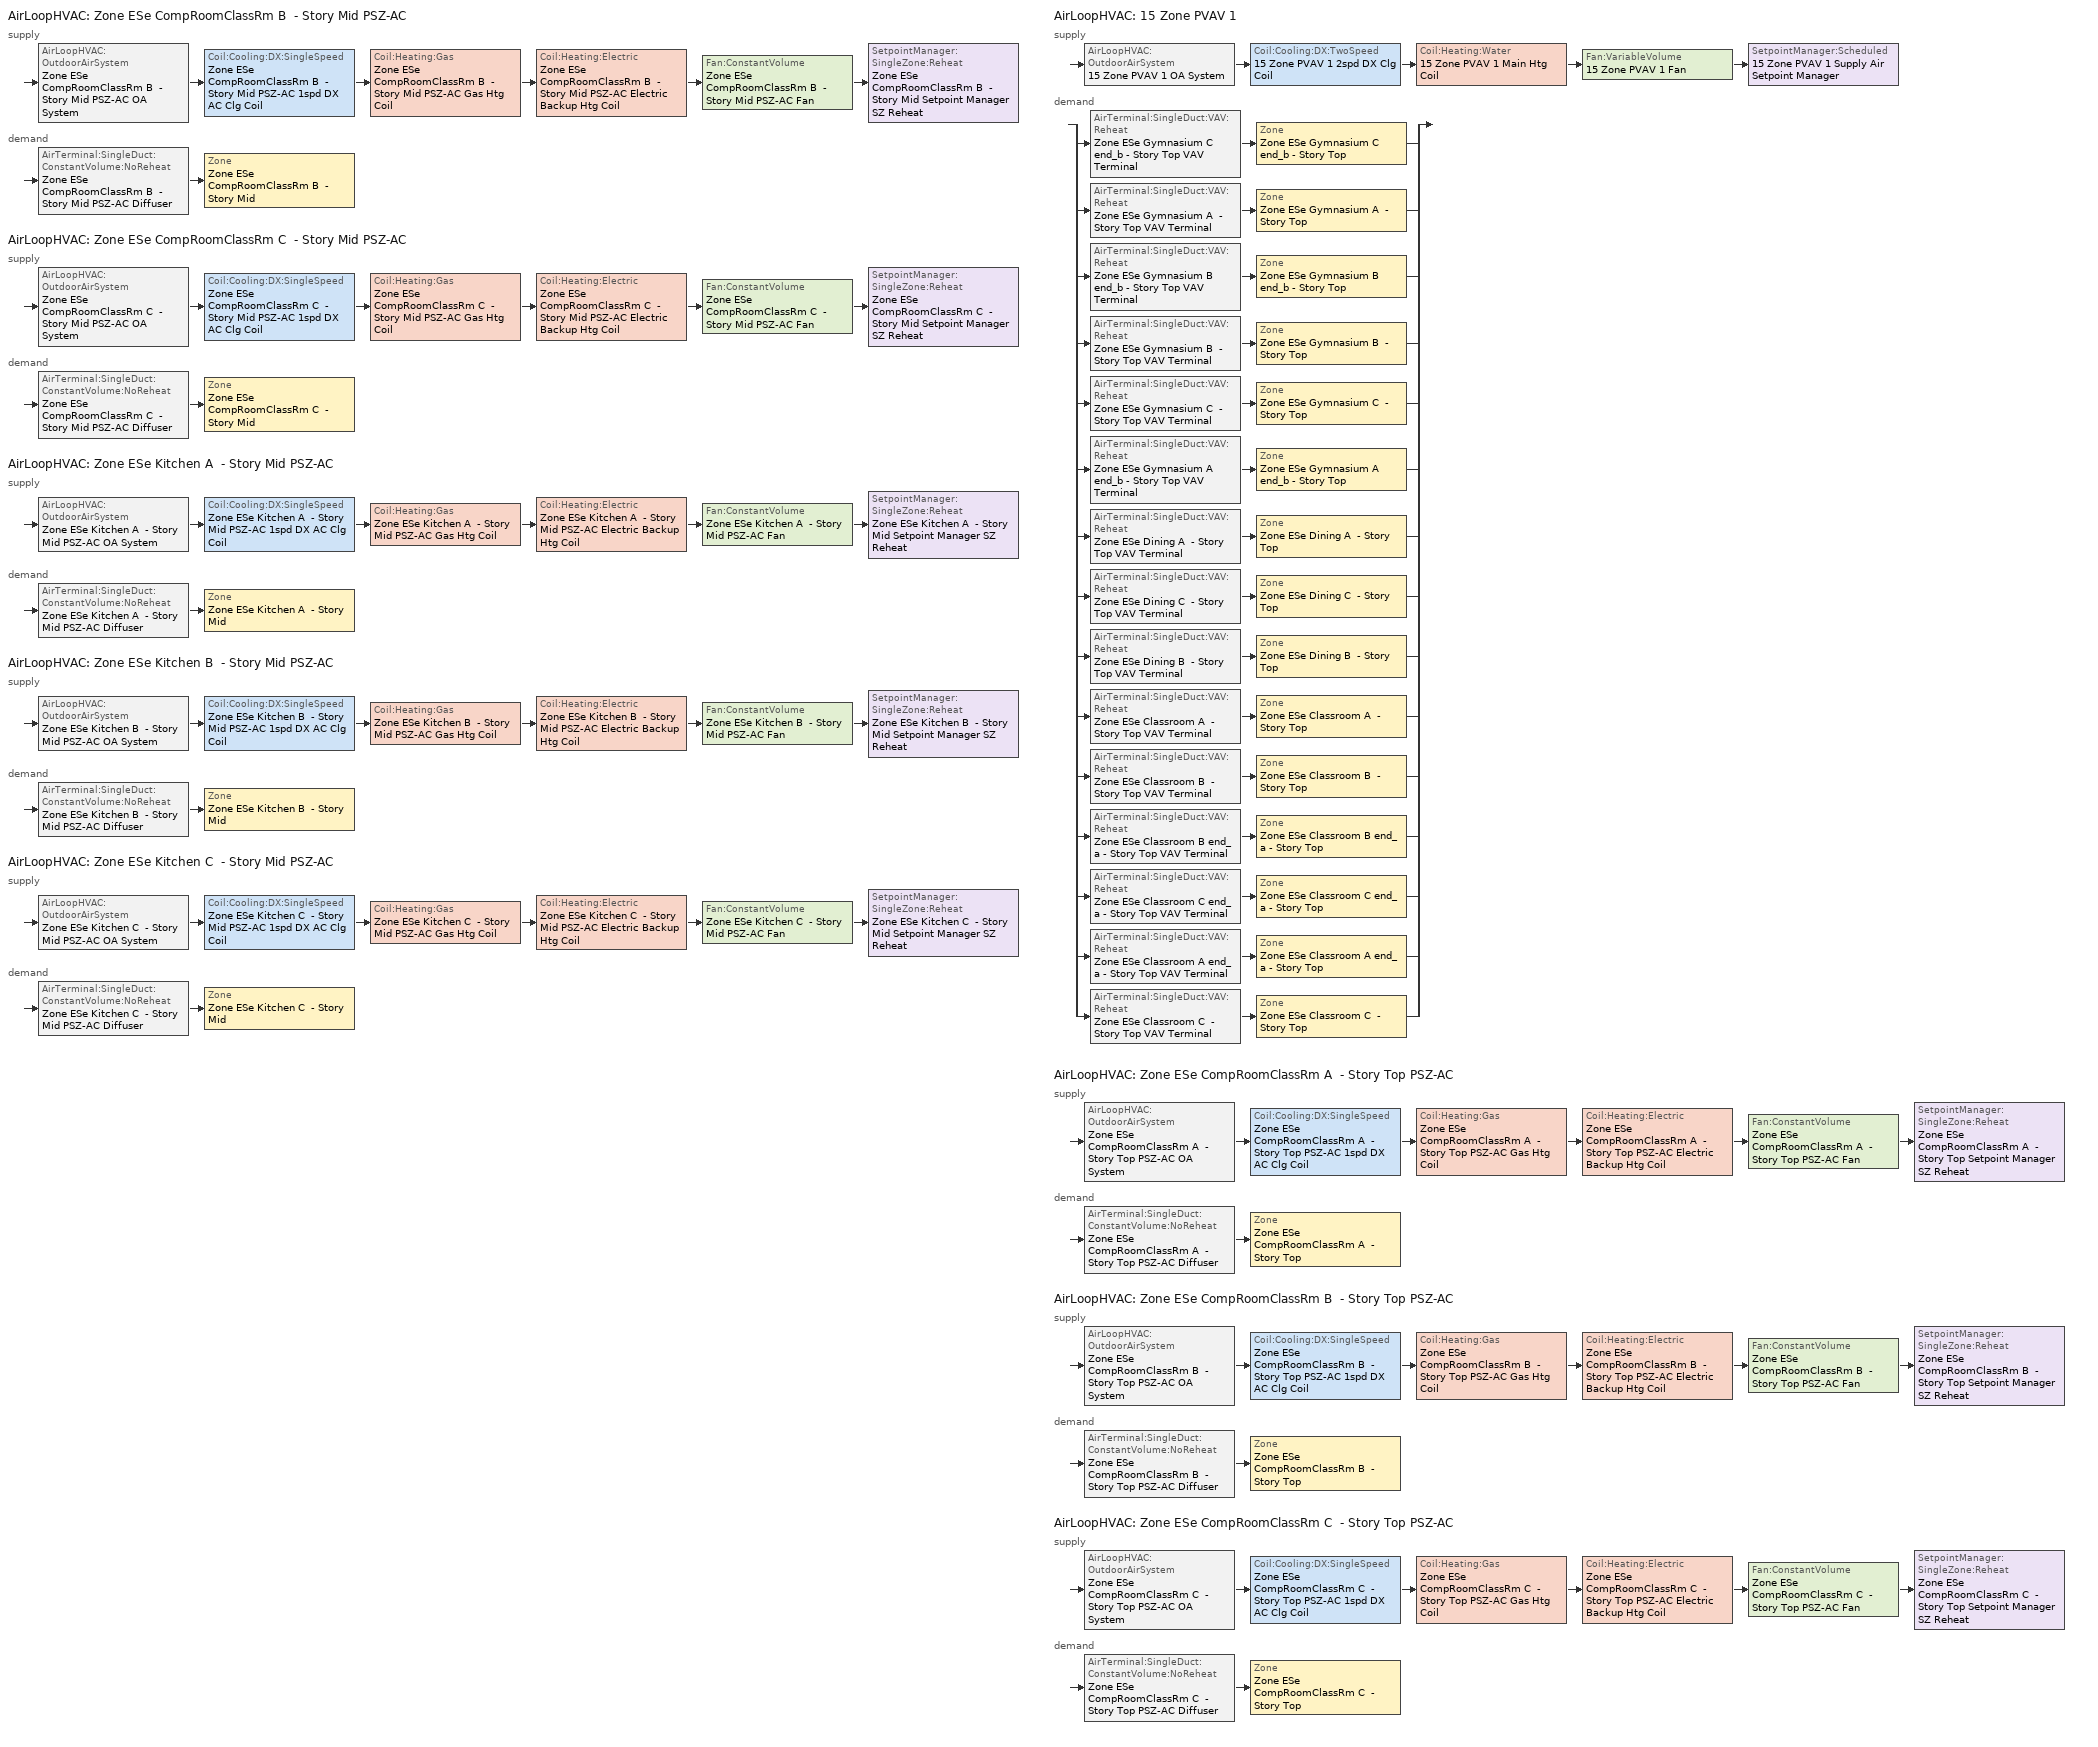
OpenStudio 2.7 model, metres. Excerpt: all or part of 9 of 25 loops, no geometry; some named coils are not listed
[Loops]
AirLoopHVAC 'Zone ESe CompRoomClassRm B  - Story Mid PSZ-AC'
 supply: AirLoopHVAC:OutdoorAirSystem 'Zone ESe CompRoomClassRm B  - Story Mid PSZ-AC OA System' > Coil:Cooling:DX:SingleSpeed 'Zone ESe CompRoomClassRm B  - Story Mid PSZ-AC 1spd DX AC Clg Coil' > Coil:Heating:Gas 'Zone ESe CompRoomClassRm B  - Story Mid PSZ-AC Gas Htg Coil' > Coil:Heating:Electric 'Zone ESe CompRoomClassRm B  - Story Mid PSZ-AC Electric Backup Htg Coil' > Fan:ConstantVolume 'Zone ESe CompRoomClassRm B  - Story Mid PSZ-AC Fan' > SetpointManager:SingleZone:Reheat 'Zone ESe CompRoomClassRm B  - Story Mid Setpoint Manager SZ Reheat'
 demand: AirTerminal:SingleDuct:ConstantVolume:NoReheat 'Zone ESe CompRoomClassRm B  - Story Mid PSZ-AC Diffuser' > Zone 'Zone ESe CompRoomClassRm B  - Story Mid'
AirLoopHVAC 'Zone ESe CompRoomClassRm C  - Story Mid PSZ-AC'
 supply: AirLoopHVAC:OutdoorAirSystem 'Zone ESe CompRoomClassRm C  - Story Mid PSZ-AC OA System' > Coil:Cooling:DX:SingleSpeed 'Zone ESe CompRoomClassRm C  - Story Mid PSZ-AC 1spd DX AC Clg Coil' > Coil:Heating:Gas 'Zone ESe CompRoomClassRm C  - Story Mid PSZ-AC Gas Htg Coil' > Coil:Heating:Electric 'Zone ESe CompRoomClassRm C  - Story Mid PSZ-AC Electric Backup Htg Coil' > Fan:ConstantVolume 'Zone ESe CompRoomClassRm C  - Story Mid PSZ-AC Fan' > SetpointManager:SingleZone:Reheat 'Zone ESe CompRoomClassRm C  - Story Mid Setpoint Manager SZ Reheat'
 demand: AirTerminal:SingleDuct:ConstantVolume:NoReheat 'Zone ESe CompRoomClassRm C  - Story Mid PSZ-AC Diffuser' > Zone 'Zone ESe CompRoomClassRm C  - Story Mid'
AirLoopHVAC 'Zone ESe Kitchen A  - Story Mid PSZ-AC'
 supply: AirLoopHVAC:OutdoorAirSystem 'Zone ESe Kitchen A  - Story Mid PSZ-AC OA System' > Coil:Cooling:DX:SingleSpeed 'Zone ESe Kitchen A  - Story Mid PSZ-AC 1spd DX AC Clg Coil' > Coil:Heating:Gas 'Zone ESe Kitchen A  - Story Mid PSZ-AC Gas Htg Coil' > Coil:Heating:Electric 'Zone ESe Kitchen A  - Story Mid PSZ-AC Electric Backup Htg Coil' > Fan:ConstantVolume 'Zone ESe Kitchen A  - Story Mid PSZ-AC Fan' > SetpointManager:SingleZone:Reheat 'Zone ESe Kitchen A  - Story Mid Setpoint Manager SZ Reheat'
 demand: AirTerminal:SingleDuct:ConstantVolume:NoReheat 'Zone ESe Kitchen A  - Story Mid PSZ-AC Diffuser' > Zone 'Zone ESe Kitchen A  - Story Mid'
AirLoopHVAC 'Zone ESe Kitchen B  - Story Mid PSZ-AC'
 supply: AirLoopHVAC:OutdoorAirSystem 'Zone ESe Kitchen B  - Story Mid PSZ-AC OA System' > Coil:Cooling:DX:SingleSpeed 'Zone ESe Kitchen B  - Story Mid PSZ-AC 1spd DX AC Clg Coil' > Coil:Heating:Gas 'Zone ESe Kitchen B  - Story Mid PSZ-AC Gas Htg Coil' > Coil:Heating:Electric 'Zone ESe Kitchen B  - Story Mid PSZ-AC Electric Backup Htg Coil' > Fan:ConstantVolume 'Zone ESe Kitchen B  - Story Mid PSZ-AC Fan' > SetpointManager:SingleZone:Reheat 'Zone ESe Kitchen B  - Story Mid Setpoint Manager SZ Reheat'
 demand: AirTerminal:SingleDuct:ConstantVolume:NoReheat 'Zone ESe Kitchen B  - Story Mid PSZ-AC Diffuser' > Zone 'Zone ESe Kitchen B  - Story Mid'
AirLoopHVAC 'Zone ESe Kitchen C  - Story Mid PSZ-AC'
 supply: AirLoopHVAC:OutdoorAirSystem 'Zone ESe Kitchen C  - Story Mid PSZ-AC OA System' > Coil:Cooling:DX:SingleSpeed 'Zone ESe Kitchen C  - Story Mid PSZ-AC 1spd DX AC Clg Coil' > Coil:Heating:Gas 'Zone ESe Kitchen C  - Story Mid PSZ-AC Gas Htg Coil' > Coil:Heating:Electric 'Zone ESe Kitchen C  - Story Mid PSZ-AC Electric Backup Htg Coil' > Fan:ConstantVolume 'Zone ESe Kitchen C  - Story Mid PSZ-AC Fan' > SetpointManager:SingleZone:Reheat 'Zone ESe Kitchen C  - Story Mid Setpoint Manager SZ Reheat'
 demand: AirTerminal:SingleDuct:ConstantVolume:NoReheat 'Zone ESe Kitchen C  - Story Mid PSZ-AC Diffuser' > Zone 'Zone ESe Kitchen C  - Story Mid'
AirLoopHVAC '15 Zone PVAV 1'
 supply: AirLoopHVAC:OutdoorAirSystem '15 Zone PVAV 1 OA System' > Coil:Cooling:DX:TwoSpeed '15 Zone PVAV 1 2spd DX Clg Coil' > Coil:Heating:Water '15 Zone PVAV 1 Main Htg Coil' > Fan:VariableVolume '15 Zone PVAV 1 Fan' > SetpointManager:Scheduled '15 Zone PVAV 1 Supply Air Setpoint Manager'
 demand: split
  | AirTerminal:SingleDuct:VAV:Reheat 'Zone ESe Gymnasium C end_b - Story Top VAV Terminal' > Zone 'Zone ESe Gymnasium C end_b - Story Top'
  | AirTerminal:SingleDuct:VAV:Reheat 'Zone ESe Gymnasium A  - Story Top VAV Terminal' > Zone 'Zone ESe Gymnasium A  - Story Top'
  | AirTerminal:SingleDuct:VAV:Reheat 'Zone ESe Gymnasium B end_b - Story Top VAV Terminal' > Zone 'Zone ESe Gymnasium B end_b - Story Top'
  | AirTerminal:SingleDuct:VAV:Reheat 'Zone ESe Gymnasium B  - Story Top VAV Terminal' > Zone 'Zone ESe Gymnasium B  - Story Top'
  | AirTerminal:SingleDuct:VAV:Reheat 'Zone ESe Gymnasium C  - Story Top VAV Terminal' > Zone 'Zone ESe Gymnasium C  - Story Top'
  | AirTerminal:SingleDuct:VAV:Reheat 'Zone ESe Gymnasium A end_b - Story Top VAV Terminal' > Zone 'Zone ESe Gymnasium A end_b - Story Top'
  | AirTerminal:SingleDuct:VAV:Reheat 'Zone ESe Dining A  - Story Top VAV Terminal' > Zone 'Zone ESe Dining A  - Story Top'
  | AirTerminal:SingleDuct:VAV:Reheat 'Zone ESe Dining C  - Story Top VAV Terminal' > Zone 'Zone ESe Dining C  - Story Top'
  | AirTerminal:SingleDuct:VAV:Reheat 'Zone ESe Dining B  - Story Top VAV Terminal' > Zone 'Zone ESe Dining B  - Story Top'
  | AirTerminal:SingleDuct:VAV:Reheat 'Zone ESe Classroom A  - Story Top VAV Terminal' > Zone 'Zone ESe Classroom A  - Story Top'
  | AirTerminal:SingleDuct:VAV:Reheat 'Zone ESe Classroom B  - Story Top VAV Terminal' > Zone 'Zone ESe Classroom B  - Story Top'
  | AirTerminal:SingleDuct:VAV:Reheat 'Zone ESe Classroom B end_a - Story Top VAV Terminal' > Zone 'Zone ESe Classroom B end_a - Story Top'
  | AirTerminal:SingleDuct:VAV:Reheat 'Zone ESe Classroom C end_a - Story Top VAV Terminal' > Zone 'Zone ESe Classroom C end_a - Story Top'
  | AirTerminal:SingleDuct:VAV:Reheat 'Zone ESe Classroom A end_a - Story Top VAV Terminal' > Zone 'Zone ESe Classroom A end_a - Story Top'
  | AirTerminal:SingleDuct:VAV:Reheat 'Zone ESe Classroom C  - Story Top VAV Terminal' > Zone 'Zone ESe Classroom C  - Story Top'
AirLoopHVAC 'Zone ESe CompRoomClassRm A  - Story Top PSZ-AC'
 supply: AirLoopHVAC:OutdoorAirSystem 'Zone ESe CompRoomClassRm A  - Story Top PSZ-AC OA System' > Coil:Cooling:DX:SingleSpeed 'Zone ESe CompRoomClassRm A  - Story Top PSZ-AC 1spd DX AC Clg Coil' > Coil:Heating:Gas 'Zone ESe CompRoomClassRm A  - Story Top PSZ-AC Gas Htg Coil' > Coil:Heating:Electric 'Zone ESe CompRoomClassRm A  - Story Top PSZ-AC Electric Backup Htg Coil' > Fan:ConstantVolume 'Zone ESe CompRoomClassRm A  - Story Top PSZ-AC Fan' > SetpointManager:SingleZone:Reheat 'Zone ESe CompRoomClassRm A  - Story Top Setpoint Manager SZ Reheat'
 demand: AirTerminal:SingleDuct:ConstantVolume:NoReheat 'Zone ESe CompRoomClassRm A  - Story Top PSZ-AC Diffuser' > Zone 'Zone ESe CompRoomClassRm A  - Story Top'
AirLoopHVAC 'Zone ESe CompRoomClassRm B  - Story Top PSZ-AC'
 supply: AirLoopHVAC:OutdoorAirSystem 'Zone ESe CompRoomClassRm B  - Story Top PSZ-AC OA System' > Coil:Cooling:DX:SingleSpeed 'Zone ESe CompRoomClassRm B  - Story Top PSZ-AC 1spd DX AC Clg Coil' > Coil:Heating:Gas 'Zone ESe CompRoomClassRm B  - Story Top PSZ-AC Gas Htg Coil' > Coil:Heating:Electric 'Zone ESe CompRoomClassRm B  - Story Top PSZ-AC Electric Backup Htg Coil' > Fan:ConstantVolume 'Zone ESe CompRoomClassRm B  - Story Top PSZ-AC Fan' > SetpointManager:SingleZone:Reheat 'Zone ESe CompRoomClassRm B  - Story Top Setpoint Manager SZ Reheat'
 demand: AirTerminal:SingleDuct:ConstantVolume:NoReheat 'Zone ESe CompRoomClassRm B  - Story Top PSZ-AC Diffuser' > Zone 'Zone ESe CompRoomClassRm B  - Story Top'
AirLoopHVAC 'Zone ESe CompRoomClassRm C  - Story Top PSZ-AC'
 supply: AirLoopHVAC:OutdoorAirSystem 'Zone ESe CompRoomClassRm C  - Story Top PSZ-AC OA System' > Coil:Cooling:DX:SingleSpeed 'Zone ESe CompRoomClassRm C  - Story Top PSZ-AC 1spd DX AC Clg Coil' > Coil:Heating:Gas 'Zone ESe CompRoomClassRm C  - Story Top PSZ-AC Gas Htg Coil' > Coil:Heating:Electric 'Zone ESe CompRoomClassRm C  - Story Top PSZ-AC Electric Backup Htg Coil' > Fan:ConstantVolume 'Zone ESe CompRoomClassRm C  - Story Top PSZ-AC Fan' > SetpointManager:SingleZone:Reheat 'Zone ESe CompRoomClassRm C  - Story Top Setpoint Manager SZ Reheat'
 demand: AirTerminal:SingleDuct:ConstantVolume:NoReheat 'Zone ESe CompRoomClassRm C  - Story Top PSZ-AC Diffuser' > Zone 'Zone ESe CompRoomClassRm C  - Story Top'
[Sizing:Zone] Zone Cooling Design Supply Air Temperature Input Method=SupplyAirTemperature; Zone Cooling Design Supply Air Temperature {C}=12.7778; Zone Cooling Design Supply Air Temperature Difference {deltaC}=11.11; Zone Heating Design Supply Air Temperature Input Method=SupplyAirTemperature; Zone Heating Design Supply Air Temperature {C}=50; Zone Heating Design Supply Air Temperature Difference {deltaC}=11.11; Zone Cooling Design Supply Air Humidity Ratio {kg-H2O/kg-air}=0.0085; Zone Heating Design Supply Air Humidity Ratio {kg-H2O/kg-air}=0.008; Cooling Design Air Flow Method=DesignDay; Heating Design Air Flow Method=DesignDay; Account for Dedicated Outdoor Air System=No; Dedicated Outdoor Air System Control Strategy=NeutralSupplyAir; Dedicated Outdoor Air Low Setpoint Temperature for Design {C}=autosize; Dedicated Outdoor Air High Setpoint Temperature for Design {C}=autosize
Zone ESe CompRoomClassRm B  - Story Mid; Zone ESe CompRoomClassRm C  - Story Mid; Zone ESe Kitchen A  - Story Mid; Zone ESe Kitchen B  - Story Mid; Zone ESe Kitchen C  - Story Mid; Zone ESe Classroom A end_a - Story Top; Zone ESe Classroom B end_a - Story Top; Zone ESe Classroom C end_a - Story Top; Zone ESe Classroom A  - Story Top; Zone ESe Classroom B  - Story Top; Zone ESe Classroom C  - Story Top; Zone ESe CompRoomClassRm A  - Story Top; Zone ESe CompRoomClassRm B  - Story Top; Zone ESe CompRoomClassRm C  - Story Top; Zone ESe Dining A  - Story Top; Zone ESe Dining B  - Story Top; Zone ESe Dining C  - Story Top; Zone ESe Gymnasium A  - Story Top; Zone ESe Gymnasium B  - Story Top; Zone ESe Gymnasium C  - Story Top; Zone ESe Gymnasium A end_b - Story Top; Zone ESe Gymnasium B end_b - Story Top; Zone ESe Gymnasium C end_b - Story Top
[Zone equipment]
Zone ESe CompRoomClassRm B  - Story Mid: Zone ESe CompRoomClassRm B  - Story Mid PSZ-AC Diffuser
Zone ESe CompRoomClassRm C  - Story Mid: Zone ESe CompRoomClassRm C  - Story Mid PSZ-AC Diffuser
Zone ESe Kitchen A  - Story Mid: Zone ESe Kitchen A  - Story Mid Exhaust Fan, Zone ESe Kitchen A  - Story Mid PSZ-AC Diffuser
Zone ESe Kitchen B  - Story Mid: Zone ESe Kitchen B  - Story Mid Exhaust Fan, Zone ESe Kitchen B  - Story Mid PSZ-AC Diffuser
Zone ESe Kitchen C  - Story Mid: Zone ESe Kitchen C  - Story Mid Exhaust Fan, Zone ESe Kitchen C  - Story Mid PSZ-AC Diffuser
Zone ESe Classroom A end_a - Story Top: Zone ESe Classroom A end_a - Story Top Exhaust Fan, Zone ESe Classroom A end_a - Story Top VAV Terminal
Zone ESe Classroom B end_a - Story Top: Zone ESe Classroom B end_a - Story Top Exhaust Fan, Zone ESe Classroom B end_a - Story Top VAV Terminal
Zone ESe Classroom C end_a - Story Top: Zone ESe Classroom C end_a - Story Top Exhaust Fan, Zone ESe Classroom C end_a - Story Top VAV Terminal
Zone ESe Classroom A  - Story Top: Zone ESe Classroom A  - Story Top Exhaust Fan, Zone ESe Classroom A  - Story Top VAV Terminal
Zone ESe Classroom B  - Story Top: Zone ESe Classroom B  - Story Top Exhaust Fan, Zone ESe Classroom B  - Story Top VAV Terminal
Zone ESe Classroom C  - Story Top: Zone ESe Classroom C  - Story Top Exhaust Fan, Zone ESe Classroom C  - Story Top VAV Terminal
Zone ESe CompRoomClassRm A  - Story Top: Zone ESe CompRoomClassRm A  - Story Top PSZ-AC Diffuser
Zone ESe CompRoomClassRm B  - Story Top: Zone ESe CompRoomClassRm B  - Story Top PSZ-AC Diffuser
Zone ESe CompRoomClassRm C  - Story Top: Zone ESe CompRoomClassRm C  - Story Top PSZ-AC Diffuser
Zone ESe Dining A  - Story Top: Zone ESe Dining A  - Story Top VAV Terminal
Zone ESe Dining B  - Story Top: Zone ESe Dining B  - Story Top VAV Terminal
Zone ESe Dining C  - Story Top: Zone ESe Dining C  - Story Top VAV Terminal
Zone ESe Gymnasium A  - Story Top: Zone ESe Gymnasium A  - Story Top VAV Terminal
Zone ESe Gymnasium B  - Story Top: Zone ESe Gymnasium B  - Story Top VAV Terminal
Zone ESe Gymnasium C  - Story Top: Zone ESe Gymnasium C  - Story Top VAV Terminal
Zone ESe Gymnasium A end_b - Story Top: Zone ESe Gymnasium A end_b - Story Top VAV Terminal
Zone ESe Gymnasium B end_b - Story Top: Zone ESe Gymnasium B end_b - Story Top VAV Terminal
Zone ESe Gymnasium C end_b - Story Top: Zone ESe Gymnasium C end_b - Story Top VAV Terminal
[Fan:ZoneExhaust] Fan Total Efficiency=0.429; Pressure Rise {Pa}=124.544; System Availability Manager Coupling Mode=Decoupled
Name | Availability Schedule | Maximum Flow Rate {m3/s}
Zone ESe Classroom A  - Story Top Exhaust Fan; Zone ESe Classroom C  - Story Top Exhaust Fan | D_ESe_All_Fan_Yr | 0.051184
Zone ESe Classroom A end_a - Story Top Exhaust Fan; Zone ESe Classroom C end_a - Story Top Exhaust Fan | D_ESe_All_Fan_Yr | 0.026547
Zone ESe Classroom B  - Story Top Exhaust Fan | D_ESe_All_Fan_Yr | 0.253736
Zone ESe Classroom B end_a - Story Top Exhaust Fan | D_ESe_All_Fan_Yr | 0.131602
Zone ESe Kitchen A  - Story Mid Exhaust Fan; Zone ESe Kitchen C  - Story Mid Exhaust Fan | DEER Secondary School Kitchen Exhaust Fan DCV Schedule | 0.0107039
Zone ESe Kitchen B  - Story Mid Exhaust Fan | DEER Secondary School Kitchen Exhaust Fan DCV Schedule | 0.053063
[SetpointManager:Scheduled]
15 Zone PVAV 1 Supply Air Setpoint Manager: Control Variable=Temperature; Schedule=Supply Air Temp - 55.0F 2; Setpoint Node or NodeList=15 Zone PVAV 1 Supply Outlet Node
[AirLoopHVAC] Availability Schedule=Always On Discrete; Design Supply Air Flow Rate {m3/s}=AutoSize
Zone ESe CompRoomClassRm B  - Story Mid PSZ-AC; Zone ESe CompRoomClassRm C  - Story Mid PSZ-AC; Zone ESe Kitchen A  - Story Mid PSZ-AC; Zone ESe Kitchen B  - Story Mid PSZ-AC; Zone ESe Kitchen C  - Story Mid PSZ-AC; 15 Zone PVAV 1; Zone ESe CompRoomClassRm A  - Story Top PSZ-AC; Zone ESe CompRoomClassRm B  - Story Top PSZ-AC; Zone ESe CompRoomClassRm C  - Story Top PSZ-AC
[Sizing:System] Type of Load to Size On=Sensible; Design Outdoor Air Flow Rate {m3/s}=Autosize; Preheat Design Temperature {C}=7.22222; Preheat Design Humidity Ratio {kg-H2O/kg-Air}=0.008; Precool Design Temperature {C}=12.7778; Precool Design Humidity Ratio {kg-H2O/kg-Air}=0.008; Central Cooling Design Supply Air Temperature {C}=12.7778; Sizing Option=Coincident; 100% Outdoor Air in Cooling=No; 100% Outdoor Air in Heating=No; Central Cooling Design Supply Air Humidity Ratio {kg-H2O/kg-Air}=0.0085; Central Heating Design Supply Air Humidity Ratio {kg-H2O/kg-Air}=0.008; Cooling Design Air Flow Method=DesignDay; Cooling Design Air Flow Rate {m3/s}=0; Heating Design Air Flow Method=DesignDay; Heating Design Air Flow Rate {m3/s}=0; System Outdoor Air Method=ZoneSum; Zone Maximum Outdoor Air Fraction=1; Cooling Supply Air Flow Rate Per Floor Area {m3/s-m2}=0.00996765; Cooling Fraction of Autosized Cooling Supply Air Flow Rate=1; Cooling Supply Air Flow Rate Per Unit Cooling Capacity {m3/s-W}=3.94755e-05; Heating Supply Air Flow Rate Per Floor Area {m3/s-m2}=0.00996765; Heating Fraction of Autosized Heating Supply Air Flow Rate=1; Heating Fraction of Autosized Cooling Supply Air Flow Rate=1; Heating Supply Air Flow Rate Per Unit Heating Capacity {m3/s-W}=3.15882e-05; Cooling Design Capacity Method=CoolingDesignCapacity; Cooling Design Capacity {W}=autosize; Cooling Design Capacity Per Floor Area {W/m2}=234.7; Fraction of Autosized Cooling Design Capacity=1; Heating Design Capacity Method=HeatingDesignCapacity; Heating Design Capacity {W}=autosize; Heating Design Capacity Per Floor Area {W/m2}=157; Fraction of Autosized Heating Design Capacity=1; Central Cooling Capacity Control Method=OnOff
Name | Central Heating Maximum System Air Flow Ratio | Central Heating Design Supply Air Temperature {C}
Zone ESe CompRoomClassRm B  - Story Mid PSZ-AC; Zone ESe CompRoomClassRm C  - Story Mid PSZ-AC; Zone ESe Kitchen A  - Story Mid PSZ-AC; Zone ESe Kitchen B  - Story Mid PSZ-AC; Zone ESe Kitchen C  - Story Mid PSZ-AC; Zone ESe CompRoomClassRm A  - Story Top PSZ-AC; Zone ESe CompRoomClassRm B  - Story Top PSZ-AC; Zone ESe CompRoomClassRm C  - Story Top PSZ-AC | 1 | 50
15 Zone PVAV 1 | 0.3 | 12.7778
[Fan:VariableVolume]
15 Zone PVAV 1 Fan: Availability Schedule=Always On Discrete; Fan Total Efficiency=0.6045; Pressure Rise {Pa}=1017.592; Maximum Flow Rate {m3/s}=Autosize; Fan Power Minimum Flow Rate Input Method=FixedFlowRate; Fan Power Minimum Flow Fraction=0; Fan Power Minimum Air Flow Rate {m3/s}=0; Motor Efficiency=0.93; Motor In Airstream Fraction=1; Fan Power Coefficient 1=0.0407599; Fan Power Coefficient 2=0.088045; Fan Power Coefficient 3=-0.0729261; Fan Power Coefficient 4=0.94374; Fan Power Coefficient 5=0
[Coil:Cooling:DX:TwoSpeed]
15 Zone PVAV 1 2spd DX Clg Coil: Availability Schedule=Always On Discrete; Rated High Speed Total Cooling Capacity {W}=Autosize; Rated High Speed Sensible Heat Ratio=Autosize; Rated High Speed COP {W/W}=3; Rated High Speed Air Flow Rate {m3/s}=Autosize; Total Cooling Capacity Function of Temperature Curve=Curve Biquadratic 61; Total Cooling Capacity Function of Flow Fraction Curve=Curve Quadratic 85; Energy Input Ratio Function of Temperature Curve=Curve Biquadratic 62; Energy Input Ratio Function of Flow Fraction Curve=Curve Quadratic 86; Part Load Fraction Correlation Curve=Curve Quadratic 87; Rated Low Speed Total Cooling Capacity {W}=Autosize; Rated Low Speed Sensible Heat Ratio=0.69; Rated Low Speed COP {W/W}=3; Low Speed Total Cooling Capacity Function of Temperature Curve=Curve Biquadratic 63; Low Speed Energy Input Ratio Function of Temperature Curve=Curve Biquadratic 64; Condenser Type=AirCooled; High Speed Evaporative Condenser Effectiveness=0; High Speed Evaporative Condenser Air Flow Rate {m3/s}=Autosize; High Speed Evaporative Condenser Pump Rated Power Consumption {W}=Autosize; Low Speed Evaporative Condenser Effectiveness=0; Low Speed Evaporative Condenser Air Flow Rate {m3/s}=Autosize; Low Speed Evaporative Condenser Pump Rated Power Consumption {W}=Autosize; Basin Heater Capacity {W/K}=10; Basin Heater Setpoint Temperature {C}=2
[Controller:OutdoorAir] Maximum Outdoor Air Flow Rate {m3/s}=Autosize; Economizer Control Type=NoEconomizer; Economizer Control Action Type=ModulateFlow; Economizer Maximum Limit Dry-Bulb Temperature {C}=28; Economizer Maximum Limit Enthalpy {J/kg}=64000; Lockout Type=NoLockout; Minimum Limit Type=FixedMinimum; Minimum Outdoor Air Schedule=Always On Discrete; High Humidity Control=No; Heat Recovery Bypass Control Type=BypassWhenWithinEconomizerLimits
Name | Minimum Outdoor Air Flow Rate {m3/s} | Controller Mechanical Ventilation
Zone ESe CompRoomClassRm B  - Story Mid PSZ-AC OA System Controller | 0 | Controller Mechanical Ventilation 9
Zone ESe CompRoomClassRm C  - Story Mid PSZ-AC OA System Controller | 0 | Controller Mechanical Ventilation 10
Zone ESe Kitchen A  - Story Mid PSZ-AC OA System Controller | 0 | Controller Mechanical Ventilation 11
Zone ESe Kitchen B  - Story Mid PSZ-AC OA System Controller | 0 | Controller Mechanical Ventilation 12
Zone ESe Kitchen C  - Story Mid PSZ-AC OA System Controller | 0 | Controller Mechanical Ventilation 13
Controller Outdoor Air 3 | autosize | 15 Zone PVAV 1 Ventilation Controller
Zone ESe CompRoomClassRm A  - Story Top PSZ-AC OA System Controller | 0 | Controller Mechanical Ventilation 14
Zone ESe CompRoomClassRm B  - Story Top PSZ-AC OA System Controller | 0 | Controller Mechanical Ventilation 15
Zone ESe CompRoomClassRm C  - Story Top PSZ-AC OA System Controller | 0 | Controller Mechanical Ventilation 16
[Controller:MechanicalVentilation] Availability Schedule=Always On Discrete; System Outdoor Air Method=ZoneSum
Controller Mechanical Ventilation 9; Controller Mechanical Ventilation 10; Controller Mechanical Ventilation 11; Controller Mechanical Ventilation 12; Controller Mechanical Ventilation 13; 15 Zone PVAV 1 Ventilation Controller; Controller Mechanical Ventilation 14; Controller Mechanical Ventilation 15; Controller Mechanical Ventilation 16
[AirLoopHVAC:OutdoorAirSystem]
Name | Controller
Zone ESe CompRoomClassRm B  - Story Mid PSZ-AC OA System | Zone ESe CompRoomClassRm B  - Story Mid PSZ-AC OA System Controller
Zone ESe CompRoomClassRm C  - Story Mid PSZ-AC OA System | Zone ESe CompRoomClassRm C  - Story Mid PSZ-AC OA System Controller
Zone ESe Kitchen A  - Story Mid PSZ-AC OA System | Zone ESe Kitchen A  - Story Mid PSZ-AC OA System Controller
Zone ESe Kitchen B  - Story Mid PSZ-AC OA System | Zone ESe Kitchen B  - Story Mid PSZ-AC OA System Controller
Zone ESe Kitchen C  - Story Mid PSZ-AC OA System | Zone ESe Kitchen C  - Story Mid PSZ-AC OA System Controller
15 Zone PVAV 1 OA System | Controller Outdoor Air 3
Zone ESe CompRoomClassRm A  - Story Top PSZ-AC OA System | Zone ESe CompRoomClassRm A  - Story Top PSZ-AC OA System Controller
Zone ESe CompRoomClassRm B  - Story Top PSZ-AC OA System | Zone ESe CompRoomClassRm B  - Story Top PSZ-AC OA System Controller
Zone ESe CompRoomClassRm C  - Story Top PSZ-AC OA System | Zone ESe CompRoomClassRm C  - Story Top PSZ-AC OA System Controller
[AirTerminal:SingleDuct:VAV:Reheat] Availability Schedule=Always On Discrete; Maximum Air Flow Rate {m3/s}=AutoSize; Zone Minimum Air Flow Input Method=Constant; Constant Minimum Air Flow Fraction=0.7; Fixed Minimum Air Flow Rate {m3/s}=0; Maximum Hot Water or Steam Flow Rate {m3/s}=AutoSize; Minimum Hot Water or Steam Flow Rate {m3/s}=0; Convergence Tolerance=0.001; Damper Heating Action=ReverseWithLimits; Maximum Flow per Zone Floor Area During Reheat {m3/s-m2}=AutoSize; Maximum Flow Fraction During Reheat=AutoSize; Maximum Reheat Air Temperature {C}=50; Control For Outdoor Air=No
Name | Reheat Coil
Zone ESe Gymnasium C end_b - Story Top VAV Terminal | Zone ESe Gymnasium C end_b - Story Top Reheat Coil
Zone ESe Gymnasium A  - Story Top VAV Terminal | Zone ESe Gymnasium A  - Story Top Reheat Coil
Zone ESe Gymnasium B end_b - Story Top VAV Terminal | Zone ESe Gymnasium B end_b - Story Top Reheat Coil
Zone ESe Gymnasium B  - Story Top VAV Terminal | Zone ESe Gymnasium B  - Story Top Reheat Coil
Zone ESe Gymnasium C  - Story Top VAV Terminal | Zone ESe Gymnasium C  - Story Top Reheat Coil
Zone ESe Gymnasium A end_b - Story Top VAV Terminal | Zone ESe Gymnasium A end_b - Story Top Reheat Coil
Zone ESe Dining A  - Story Top VAV Terminal | Zone ESe Dining A  - Story Top Reheat Coil
Zone ESe Dining C  - Story Top VAV Terminal | Zone ESe Dining C  - Story Top Reheat Coil
Zone ESe Dining B  - Story Top VAV Terminal | Zone ESe Dining B  - Story Top Reheat Coil
Zone ESe Classroom A  - Story Top VAV Terminal | Zone ESe Classroom A  - Story Top Reheat Coil
Zone ESe Classroom B  - Story Top VAV Terminal | Zone ESe Classroom B  - Story Top Reheat Coil
Zone ESe Classroom B end_a - Story Top VAV Terminal | Zone ESe Classroom B end_a - Story Top Reheat Coil
Zone ESe Classroom C end_a - Story Top VAV Terminal | Zone ESe Classroom C end_a - Story Top Reheat Coil
Zone ESe Classroom A end_a - Story Top VAV Terminal | Zone ESe Classroom A end_a - Story Top Reheat Coil
Zone ESe Classroom C  - Story Top VAV Terminal | Zone ESe Classroom C  - Story Top Reheat Coil
[SetpointManager:SingleZone:Reheat] Minimum Supply Air Temperature {C}=12.7778; Maximum Supply Air Temperature {C}=50
Name | Control Zone | Setpoint Node or NodeList
Zone ESe CompRoomClassRm B  - Story Mid Setpoint Manager SZ Reheat | Zone ESe CompRoomClassRm B  - Story Mid | Zone ESe CompRoomClassRm B  - Story Mid PSZ-AC Supply Outlet Node
Zone ESe CompRoomClassRm C  - Story Mid Setpoint Manager SZ Reheat | Zone ESe CompRoomClassRm C  - Story Mid | Zone ESe CompRoomClassRm C  - Story Mid PSZ-AC Supply Outlet Node
Zone ESe Kitchen A  - Story Mid Setpoint Manager SZ Reheat | Zone ESe Kitchen A  - Story Mid | Zone ESe Kitchen A  - Story Mid PSZ-AC Supply Outlet Node
Zone ESe Kitchen B  - Story Mid Setpoint Manager SZ Reheat | Zone ESe Kitchen B  - Story Mid | Zone ESe Kitchen B  - Story Mid PSZ-AC Supply Outlet Node
Zone ESe Kitchen C  - Story Mid Setpoint Manager SZ Reheat | Zone ESe Kitchen C  - Story Mid | Zone ESe Kitchen C  - Story Mid PSZ-AC Supply Outlet Node
Zone ESe CompRoomClassRm A  - Story Top Setpoint Manager SZ Reheat | Zone ESe CompRoomClassRm A  - Story Top | Zone ESe CompRoomClassRm A  - Story Top PSZ-AC Supply Outlet Node
Zone ESe CompRoomClassRm B  - Story Top Setpoint Manager SZ Reheat | Zone ESe CompRoomClassRm B  - Story Top | Zone ESe CompRoomClassRm B  - Story Top PSZ-AC Supply Outlet Node
Zone ESe CompRoomClassRm C  - Story Top Setpoint Manager SZ Reheat | Zone ESe CompRoomClassRm C  - Story Top | Zone ESe CompRoomClassRm C  - Story Top PSZ-AC Supply Outlet Node
[Fan:ConstantVolume] Availability Schedule=Always On Discrete; Fan Total Efficiency=0.54; Pressure Rise {Pa}=622.722; Maximum Flow Rate {m3/s}=AutoSize; Motor Efficiency=0.9; Motor In Airstream Fraction=1
Zone ESe CompRoomClassRm B  - Story Mid PSZ-AC Fan; Zone ESe CompRoomClassRm C  - Story Mid PSZ-AC Fan; Zone ESe Kitchen A  - Story Mid PSZ-AC Fan; Zone ESe Kitchen B  - Story Mid PSZ-AC Fan; Zone ESe Kitchen C  - Story Mid PSZ-AC Fan; Zone ESe CompRoomClassRm A  - Story Top PSZ-AC Fan; Zone ESe CompRoomClassRm B  - Story Top PSZ-AC Fan; Zone ESe CompRoomClassRm C  - Story Top PSZ-AC Fan
[Coil:Heating:Gas] Availability Schedule=Always On Discrete; Gas Burner Efficiency=0.8; Nominal Capacity {W}=AutoSize; Parasitic Electric Load {W}=0; Parasitic Gas Load {W}=0
Zone ESe CompRoomClassRm B  - Story Mid PSZ-AC Gas Htg Coil; Zone ESe CompRoomClassRm C  - Story Mid PSZ-AC Gas Htg Coil; Zone ESe Kitchen A  - Story Mid PSZ-AC Gas Htg Coil; Zone ESe Kitchen B  - Story Mid PSZ-AC Gas Htg Coil; Zone ESe Kitchen C  - Story Mid PSZ-AC Gas Htg Coil; Zone ESe CompRoomClassRm A  - Story Top PSZ-AC Gas Htg Coil; Zone ESe CompRoomClassRm B  - Story Top PSZ-AC Gas Htg Coil; Zone ESe CompRoomClassRm C  - Story Top PSZ-AC Gas Htg Coil
[Coil:Heating:Electric] Availability Schedule=Always On Discrete; Efficiency=1
Zone ESe CompRoomClassRm B  - Story Mid PSZ-AC Electric Backup Htg Coil; Zone ESe CompRoomClassRm C  - Story Mid PSZ-AC Electric Backup Htg Coil; Zone ESe Kitchen A  - Story Mid PSZ-AC Electric Backup Htg Coil; Zone ESe Kitchen B  - Story Mid PSZ-AC Electric Backup Htg Coil; Zone ESe Kitchen C  - Story Mid PSZ-AC Electric Backup Htg Coil; Zone ESe CompRoomClassRm A  - Story Top PSZ-AC Electric Backup Htg Coil; Zone ESe CompRoomClassRm B  - Story Top PSZ-AC Electric Backup Htg Coil; Zone ESe CompRoomClassRm C  - Story Top PSZ-AC Electric Backup Htg Coil
[Coil:Cooling:DX:SingleSpeed] Availability Schedule=Always On Discrete; Rated Total Cooling Capacity {W}=autosize; Rated Sensible Heat Ratio=autosize; Rated COP {W/W}=3; Rated Air Flow Rate {m3/s}=autosize; Rated Evaporator Fan Power Per Volume Flow Rate {W/(m3/s)}=773.3; Condenser Type=AirCooled; Evaporative Condenser Effectiveness=0; Evaporative Condenser Air Flow Rate {m3/s}=Autosize; Evaporative Condenser Pump Rated Power Consumption {W}=Autosize; Crankcase Heater Capacity {W}=0; Maximum Outdoor Dry-Bulb Temperature for Crankcase Heater Operation {C}=0; Basin Heater Capacity {W/K}=0; Basin Heater Setpoint Temperature {C}=10
Name | Total Cooling Capacity Function of Temperature Curve | Total Cooling Capacity Function of Flow Fraction Curve | Energy Input Ratio Function of Temperature Curve | Energy Input Ratio Function of Flow Fraction Curve | Part Load Fraction Correlation Curve
Zone ESe CompRoomClassRm B  - Story Mid PSZ-AC 1spd DX AC Clg Coil | Curve Biquadratic 43 | Curve Quadratic 58 | Curve Biquadratic 44 | Curve Quadratic 59 | Curve Quadratic 60
Zone ESe CompRoomClassRm C  - Story Mid PSZ-AC 1spd DX AC Clg Coil | Curve Biquadratic 47 | Curve Quadratic 64 | Curve Biquadratic 48 | Curve Quadratic 65 | Curve Quadratic 66
Zone ESe Kitchen A  - Story Mid PSZ-AC 1spd DX AC Clg Coil | Curve Biquadratic 51 | Curve Quadratic 70 | Curve Biquadratic 52 | Curve Quadratic 71 | Curve Quadratic 72
Zone ESe Kitchen B  - Story Mid PSZ-AC 1spd DX AC Clg Coil | Curve Biquadratic 55 | Curve Quadratic 76 | Curve Biquadratic 56 | Curve Quadratic 77 | Curve Quadratic 78
Zone ESe Kitchen C  - Story Mid PSZ-AC 1spd DX AC Clg Coil | Curve Biquadratic 59 | Curve Quadratic 82 | Curve Biquadratic 60 | Curve Quadratic 83 | Curve Quadratic 84
Zone ESe CompRoomClassRm A  - Story Top PSZ-AC 1spd DX AC Clg Coil | Curve Biquadratic 67 | Curve Quadratic 91 | Curve Biquadratic 68 | Curve Quadratic 92 | Curve Quadratic 93
Zone ESe CompRoomClassRm B  - Story Top PSZ-AC 1spd DX AC Clg Coil | Curve Biquadratic 71 | Curve Quadratic 97 | Curve Biquadratic 72 | Curve Quadratic 98 | Curve Quadratic 99
Zone ESe CompRoomClassRm C  - Story Top PSZ-AC 1spd DX AC Clg Coil | Curve Biquadratic 75 | Curve Quadratic 103 | Curve Biquadratic 76 | Curve Quadratic 104 | Curve Quadratic 105
[AirTerminal:SingleDuct:ConstantVolume:NoReheat] Availability Schedule=Always On Discrete; Maximum Air Flow Rate {m3/s}=AutoSize
Zone ESe CompRoomClassRm B  - Story Mid PSZ-AC Diffuser; Zone ESe CompRoomClassRm C  - Story Mid PSZ-AC Diffuser; Zone ESe Kitchen A  - Story Mid PSZ-AC Diffuser; Zone ESe Kitchen B  - Story Mid PSZ-AC Diffuser; Zone ESe Kitchen C  - Story Mid PSZ-AC Diffuser; Zone ESe CompRoomClassRm A  - Story Top PSZ-AC Diffuser; Zone ESe CompRoomClassRm B  - Story Top PSZ-AC Diffuser; Zone ESe CompRoomClassRm C  - Story Top PSZ-AC Diffuser
[Schedule:Ruleset]
Name | Default Day Schedule | Summer Design Day Schedule | Winter Design Day Schedule
D_ESe_All_Fan_Yr | D_ESe_All_Fan_Yr Default | D_ESe_All_Fan_Yr Summer Design Day 4 | D_ESe_All_Fan_Yr Winter Design Day 4
DEER Secondary School Kitchen Exhaust Fan DCV Schedule | DEER Secondary School Kitchen Exhaust Fan DCV Schedule Default | DEER Secondary School Kitchen Exhaust Fan DCV Schedule Summer Design Day | DEER Secondary School Kitchen Exhaust Fan DCV Schedule Winter Design Day
Supply Air Temp - 55.0F 2 | Supply Air Temp - 55.0F Default 2
[Schedule:Day]
D_ESe_All_Fan_Yr Default; D_ESe_All_Fan_Yr Default|Wkdy Day; D_ESe_All_Fan_Yr Default|Wkdy Day 1; D_ESe_All_Fan_Yr Default|Wkdy Day 2: 6, 0, 0, 19, 0, 1, 24, 0, 0
D_ESe_All_Fan_Yr Sat Day; D_ESe_All_Fan_Yr Sat Day 1; D_ESe_All_Fan_Yr Sat Day 2: 6, 0, 0, 17, 0, 1, 24, 0, 0
D_ESe_All_Fan_Yr Sun Day; D_ESe_All_Fan_Yr Sun Day 1; D_ESe_All_Fan_Yr Sun Day 2; D_ESe_All_Fan_Yr Winter Design Day 4; D_ESe_All_Fan_Yr Summer Design Day 4: 24, 0, 0
DEER Secondary School Kitchen Exhaust Fan DCV Schedule Default; DEER Secondary School Kitchen Exhaust Fan DCV Schedule Summer Design Day; DEER Secondary School Kitchen Exhaust Fan DCV Schedule Winter Design Day; DEER Secondary School Kitchen Exhaust Fan DCV Schedule Default|Wkdy Day; DEER Secondary School Kitchen Exhaust Fan DCV Schedule Default|Wkdy Day 1; DEER Secondary School Kitchen Exhaust Fan DCV Schedule Default|Wkdy Day 2: 6, 0, 0, 11, 0, 0.5, 15, 0, 1, 19, 0, 0.5, 24, 0, 0
DEER Secondary School Kitchen Exhaust Fan DCV Schedule Sat Day; DEER Secondary School Kitchen Exhaust Fan DCV Schedule Sat Day 1; DEER Secondary School Kitchen Exhaust Fan DCV Schedule Sat Day 2: 6, 0, 0, 10, 0, 0.5, 15, 0, 0.83, 17, 0, 0.5, 24, 0, 0
Supply Air Temp - 55.0F Default 2: 24, 0, 12.7778
[Schedule:Rule] Date Specification Type=DateRange
Name | Schedule Ruleset | Rule Order | Day Schedule | Apply Monday | Apply Tuesday | Apply Wednesday | Apply Thursday | Apply Friday | Start Month | Start Day | End Month | End Day | Apply Saturday | Apply Sunday
Schedule Rule 189 | D_ESe_All_Fan_Yr | 8 | D_ESe_All_Fan_Yr Default|Wkdy Day | Yes | Yes | Yes | Yes | Yes | 1 | 5 | 4 | 3
Schedule Rule 190 | D_ESe_All_Fan_Yr | 7 | D_ESe_All_Fan_Yr Sat Day |  |  |  |  |  | 1 | 5 | 4 | 3 | Yes
Schedule Rule 191 | D_ESe_All_Fan_Yr | 6 | D_ESe_All_Fan_Yr Sun Day |  |  |  |  |  | 1 | 5 | 4 | 3 |  | Yes
Schedule Rule 192 | D_ESe_All_Fan_Yr | 5 | D_ESe_All_Fan_Yr Default|Wkdy Day 1 | Yes | Yes | Yes | Yes | Yes | 4 | 13 | 6 | 12
Schedule Rule 193 | D_ESe_All_Fan_Yr | 4 | D_ESe_All_Fan_Yr Sat Day 1 |  |  |  |  |  | 4 | 13 | 6 | 12 | Yes
Schedule Rule 194 | D_ESe_All_Fan_Yr | 3 | D_ESe_All_Fan_Yr Sun Day 1 |  |  |  |  |  | 4 | 13 | 6 | 12 |  | Yes
Schedule Rule 195 | D_ESe_All_Fan_Yr | 2 | D_ESe_All_Fan_Yr Default|Wkdy Day 2 | Yes | Yes | Yes | Yes | Yes | 8 | 17 | 12 | 11
Schedule Rule 196 | D_ESe_All_Fan_Yr | 1 | D_ESe_All_Fan_Yr Sat Day 2 |  |  |  |  |  | 8 | 17 | 12 | 11 | Yes
Schedule Rule 197 | D_ESe_All_Fan_Yr | 0 | D_ESe_All_Fan_Yr Sun Day 2 |  |  |  |  |  | 8 | 17 | 12 | 11 |  | Yes
Schedule Rule 198 | DEER Secondary School Kitchen Exhaust Fan DCV Schedule | 5 | DEER Secondary School Kitchen Exhaust Fan DCV Schedule Default|Wkdy Day | Yes | Yes | Yes | Yes | Yes | 1 | 5 | 4 | 3
Schedule Rule 199 | DEER Secondary School Kitchen Exhaust Fan DCV Schedule | 4 | DEER Secondary School Kitchen Exhaust Fan DCV Schedule Sat Day |  |  |  |  |  | 1 | 5 | 4 | 3 | Yes
Schedule Rule 200 | DEER Secondary School Kitchen Exhaust Fan DCV Schedule | 3 | DEER Secondary School Kitchen Exhaust Fan DCV Schedule Default|Wkdy Day 1 | Yes | Yes | Yes | Yes | Yes | 4 | 13 | 6 | 12
Schedule Rule 201 | DEER Secondary School Kitchen Exhaust Fan DCV Schedule | 2 | DEER Secondary School Kitchen Exhaust Fan DCV Schedule Sat Day 1 |  |  |  |  |  | 4 | 13 | 6 | 12 | Yes
Schedule Rule 202 | DEER Secondary School Kitchen Exhaust Fan DCV Schedule | 1 | DEER Secondary School Kitchen Exhaust Fan DCV Schedule Default|Wkdy Day 2 | Yes | Yes | Yes | Yes | Yes | 8 | 17 | 12 | 11
Schedule Rule 203 | DEER Secondary School Kitchen Exhaust Fan DCV Schedule | 0 | DEER Secondary School Kitchen Exhaust Fan DCV Schedule Sat Day 2 |  |  |  |  |  | 8 | 17 | 12 | 11 | Yes
[Schedule:Constant]
Always On Discrete: Value=1
[Curve:Biquadratic]
Name | Coefficient1 Constant | Coefficient2 x | Coefficient3 x**2 | Coefficient4 y | Coefficient5 y**2 | Coefficient6 x*y | Minimum Value of x | Maximum Value of x | Minimum Value of y | Maximum Value of y
Curve Biquadratic 43; Curve Biquadratic 47; Curve Biquadratic 51; Curve Biquadratic 55; Curve Biquadratic 59; Curve Biquadratic 67; Curve Biquadratic 71; Curve Biquadratic 75 | 0.971212 | -0.0152755 | 0.00144345 | -0.00039321 | -6.8364e-06 | -0.000290596 | -100 | 100 | -100 | 100
Curve Biquadratic 44; Curve Biquadratic 48; Curve Biquadratic 52; Curve Biquadratic 56; Curve Biquadratic 60; Curve Biquadratic 68; Curve Biquadratic 72; Curve Biquadratic 76 | 0.286871 | 0.0239022 | -0.000810648 | 0.0134585 | 0.000338936 | -0.000487004 | -100 | 100 | -100 | 100
Curve Biquadratic 61; Curve Biquadratic 63 | 0.42415 | 0.04426 | -0.00042 | 0.00333 | -8e-005 | -0.00021 | 17 | 22 | 13 | 46
Curve Biquadratic 62; Curve Biquadratic 64 | 1.23649 | -0.02431 | 0.00057 | -0.01434 | 0.00063 | -0.00038 | 17 | 22 | 13 | 46
[Curve:Quadratic]
Name | Coefficient1 Constant | Coefficient2 x | Coefficient3 x**2 | Minimum Value of x | Maximum Value of x | Minimum Curve Output | Maximum Curve Output
Curve Quadratic 58; Curve Quadratic 59; Curve Quadratic 64; Curve Quadratic 65; Curve Quadratic 70; Curve Quadratic 71; Curve Quadratic 76; Curve Quadratic 77; Curve Quadratic 82; Curve Quadratic 83; Curve Quadratic 91; Curve Quadratic 92; Curve Quadratic 97; Curve Quadratic 98; Curve Quadratic 103; Curve Quadratic 104 | 1 | 0 | 0 | -100 | 100
Curve Quadratic 60; Curve Quadratic 66; Curve Quadratic 72; Curve Quadratic 78; Curve Quadratic 84; Curve Quadratic 93; Curve Quadratic 99; Curve Quadratic 105 | 0.909496 | 0.0986477 | -0.00819488 | 0 | 1 | 0.7 | 1
Curve Quadratic 85 | 0.77136 | 0.34053 | -0.11088 | 0.75918 | 1.13877
Curve Quadratic 86 | 1.2055 | -0.32953 | 0.12308 | 0.75918 | 1.13877
Curve Quadratic 87 | 0.771 | 0.229 | 0 | 0 | 1
